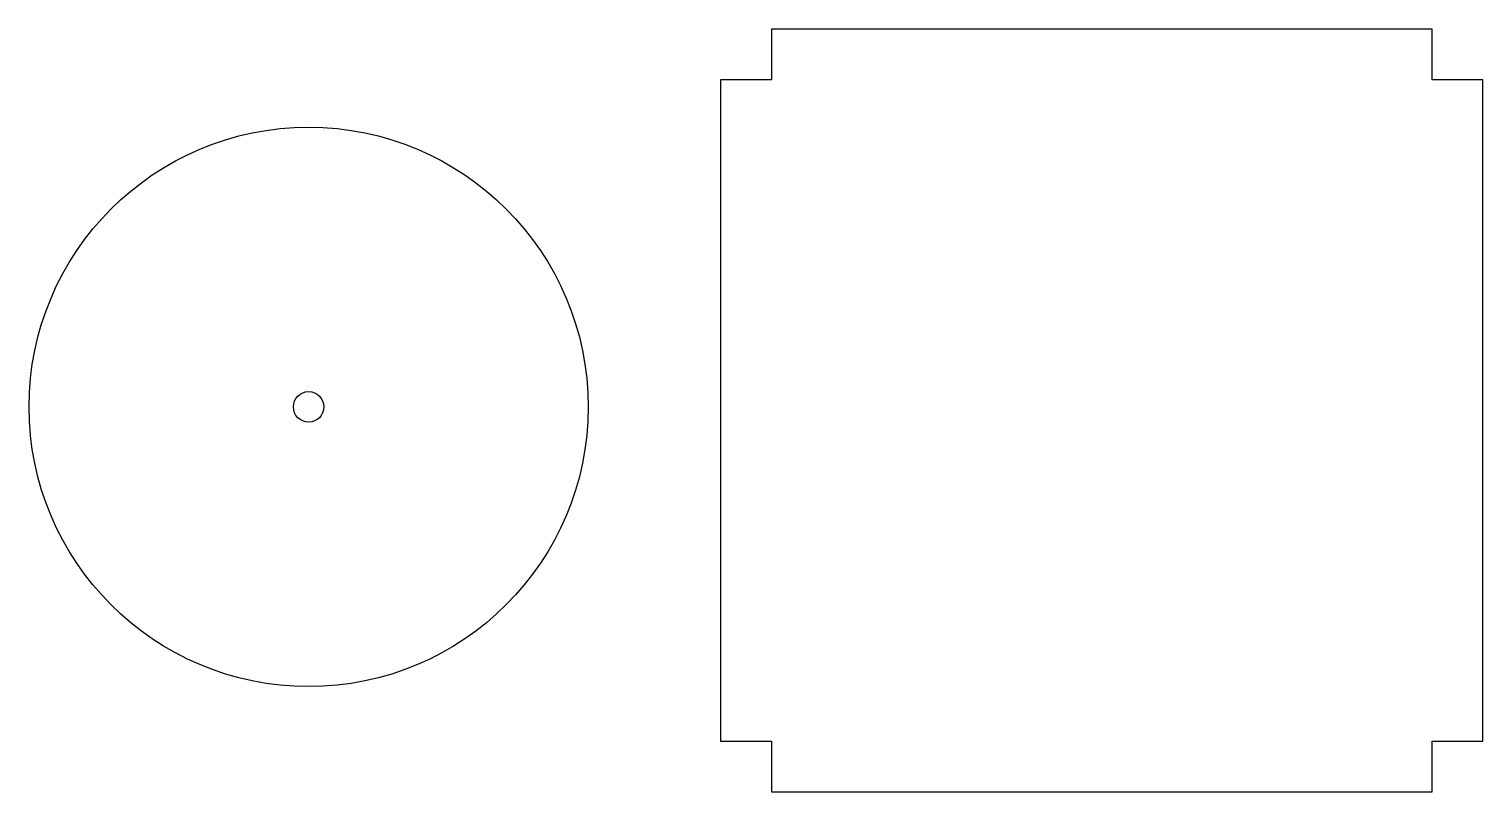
# Model space of a CAD drawing. Header units: centimetres. Extents: x 3181 to 3754, y 1068 to 1368.
import ezdxf

# ---------------------------------------------------------------- set-up
doc = ezdxf.new("R2010")
doc.units = ezdxf.units.CM

msp = doc.modelspace()

# ---------------------------------------------------------------- linework, layer by layer
msp.add_lwpolyline([(3473.96, 1368.45), (3473.96, 1348.41), (3453.92, 1348.41), (3453.92, 1087.97), (3473.96, 1087.97), (3473.96, 1067.94), (3734.4, 1067.94), (3734.4, 1087.97), (3754.43, 1087.97), (3754.43, 1348.41), (3734.4, 1348.41), (3734.4, 1368.45), (3473.96, 1368.45)])
msp.add_circle((3291.55, 1219.62), 110.19)
at = {"color": 177}
msp.add_circle((3291.55, 1219.62), 6.01, dxfattribs=at)

doc.saveas('drawing.dxf')
